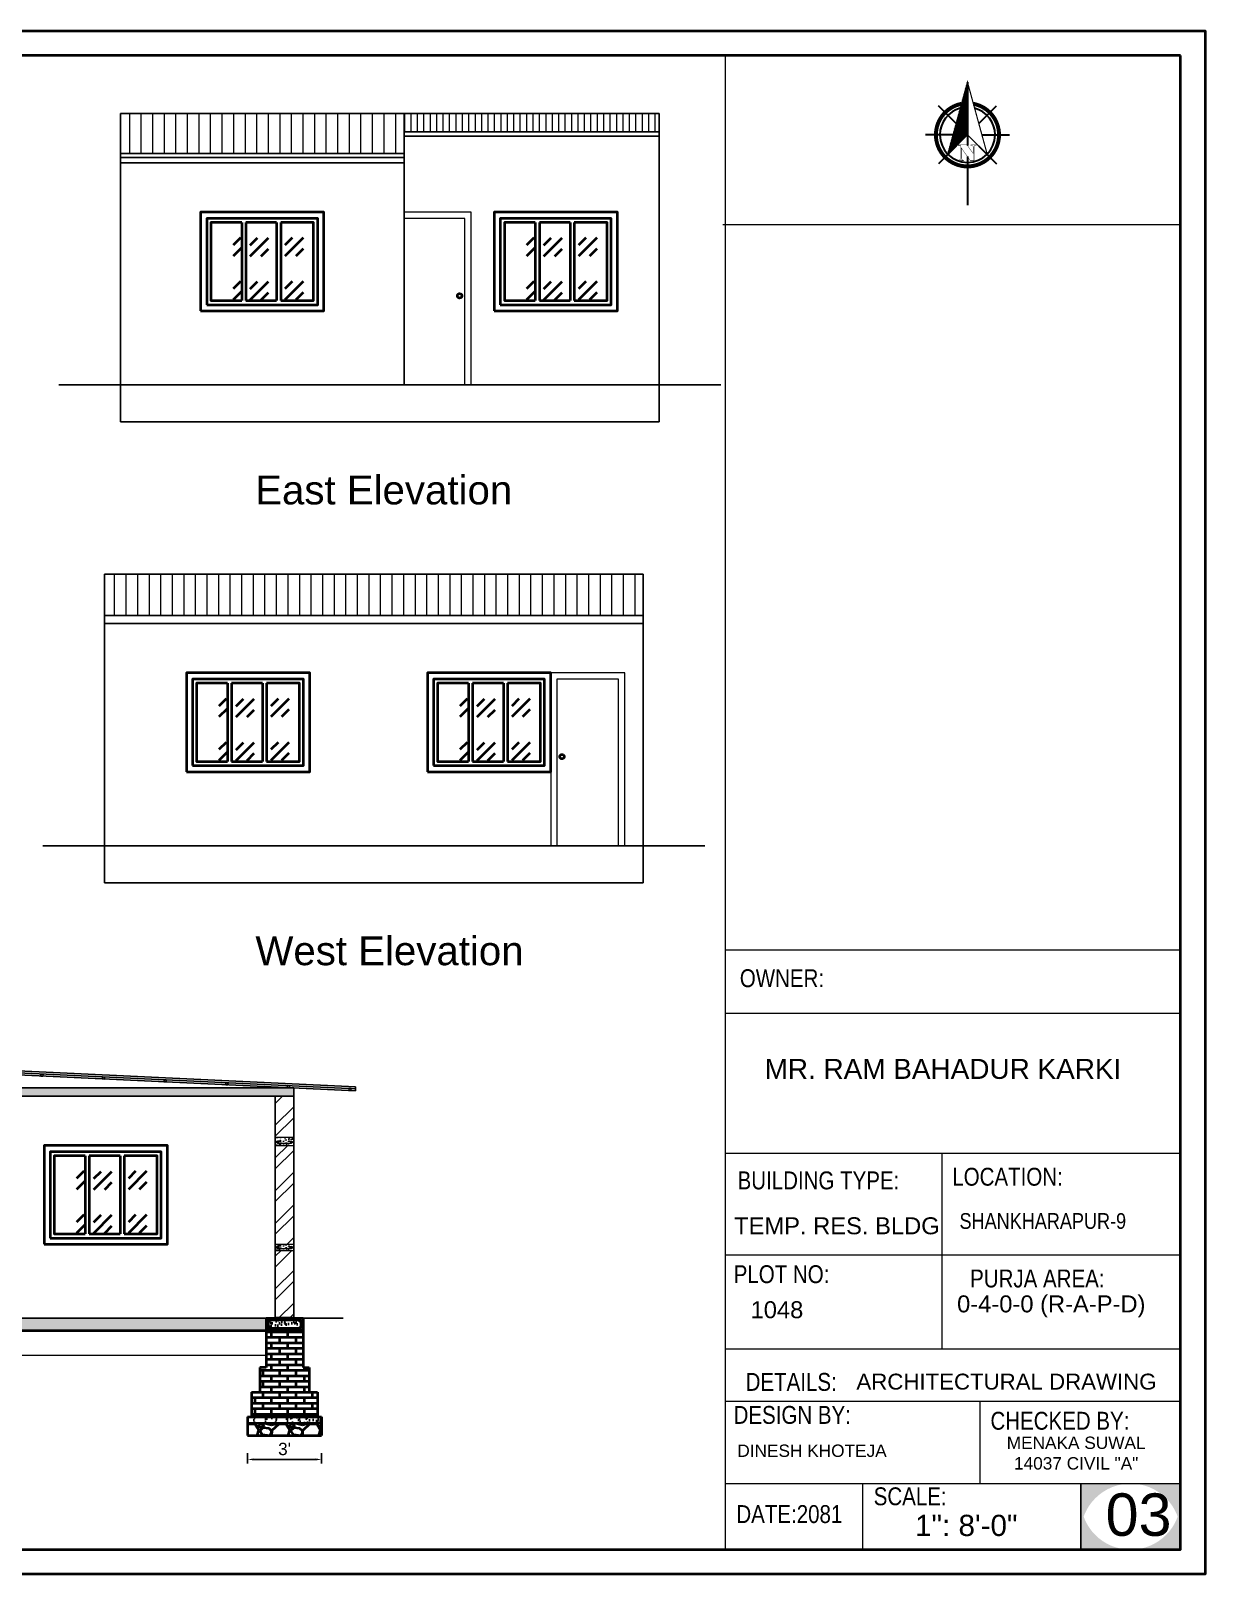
# Model space of a CAD drawing. Header units: inches. Extents: x 392906 to 410488, y -52747 to -40742.
# Drawn here: x 395423 to 395994, y -52747 to -51996 of the extents above; entities that cross this region are included whole.
import ezdxf

# ---------------------------------------------------------------- set-up
doc = ezdxf.new("R2010")
doc.units = ezdxf.units.IN
doc.header["$LTSCALE"] = 2
doc.header["$MEASUREMENT"] = 0
doc.header["$PDMODE"] = 34
doc.layers.get('0').update_dxf_attribs({"linetype": 'CONTINUOUS'})
doc.layers.get('DEFPOINTS').update_dxf_attribs({"color": 141, "linetype": 'CONTINUOUS'})
for name, color, linetype, lineweight in [('DIMENTION', 140, 'CONTINUOUS', 0), ('door', 20, 'CONTINUOUS', 35), ('Rebars', 1, 'CONTINUOUS', 13), ('Siteplan', 7, 'CONTINUOUS', 30), ('steps', 253, 'CONTINUOUS', 20), ('TEXT', 181, 'CONTINUOUS', 25), ('WALL - A', 1, 'CONTINUOUS', 40)]:
    doc.layers.add(name, color=color, linetype=linetype, lineweight=lineweight)
doc.layers.add('Normal Wall', color=7, linetype='CONTINUOUS', lineweight=35, true_color=0xffaf89)
doc.layers.add('Rear Wall', color=7, linetype='CONTINUOUS', lineweight=20, true_color=0xd4e480)
doc.styles.add('Lettring Text', font='arial.ttf')
doc.styles.get("Standard").update_dxf_attribs({"font": 'ARIALN.TTF'})
doc.styles.add('SwissBT', font='swiss.ttf', dxfattribs={"height": 12})
doc.dimstyles.new('Copy of Standard', dxfattribs={"dimtxt": 6, "dimasz": 2.875, "dimexe": 2, "dimexo": 4, "dimgap": 2, "dimtad": 1, "dimdec": 0, "dimrnd": 1, "dimzin": 0, "dimdsep": 46, "dimlunit": 4, "dimtxsty": 'Lettring Text', "dimcen": 0.1, "dimclrd": 7, "dimclre": 7, "dimclrt": 7, "dimazin": 0, "dimtfac": 0.645, "dimtdec": 0, "dimtmove": 1, "dimatfit": 0, "dimfxl": 3, "dimfxlon": 1, "dimtfillclr": 256, "dimtolj": 1, "dimtzin": 0, "dimlwd": -1, "dimlwe": -1, "dimarcsym": 2})
pattern_1 = [(45, (-8202.434, -2872.334), (-7.9549513, 7.9549513), []), (45, (-8197.13, -2872.334), (-7.9549513, 7.9549513), [])]
pattern_2 = [(50, (-8202.434, -2872.334), (5.73808146, -0.50201708), [0.6, -6.6]), (355, (-8202.434, -2872.334), (-1.11001067, 6.01753707), [0.48, -5.28]), (100.4514445, (-8201.9557, -2872.376), (4.628070774, 5.51551993), [0.50992154, -5.6091369]), (46.1842, (-8202.434, -2870.734), (8.53793065, -1.32415425), [0.9, -9.9]), (96.6356355, (-8201.722, -2870.844), (7.47729557, 7.7929488), [0.76488274, -8.41371008]), (351.184164, (-8202.434, -2870.734), (7.47729556, 7.7929488), [0.72, -7.92]), (21, (-8201.634, -2871.134), (4.775256417, -3.220951125), [0.6, -6.6]), (326, (-8201.634, -2871.134), (1.946522655, 5.80120036), [0.48, -5.28]), (71.4514447, (-8201.236, -2871.4025), (6.721779014, 2.58024922), [0.50992152, -5.6091369]), (37.5, (-8202.4338, -2872.334), (0.097278843, 2.663150831), [0, -5.216, 0, -5.36, 0, -5.3]), (7.5, (-8202.4338, -2872.334), (2.1045563, 3.155293695), [0, -3.056, 0, -5.096, 0, -2.02]), (327.5, (-8204.2178, -2872.334), (4.270579489, -0.180438974), [0, -2, 0, -6.24, 0, -8.28]), (317.5, (-8205.018, -2872.334), (4.665489355, 0.80083986), [0, -2.6, 0, -4.144, 0, -5.88])]
pattern_3 = [(228.0127875, (34500.8332, -21891.3475), (-120, -135), [2.01804, -199.7863207]), (184.96974073, (34499.4832, -21892.84754), (180, 15), [3.46302, -342.8388714]), (132.51044708, (34496.0332, -21893.1475), (150, -165), [2.44182, -241.74048894]), (267.273689, (34490.1832, -21896.89754), (15, 300), [3.15357, -312.2033706]), (292.83365418, (34490.0332, -21900.04754), (-75, 180), [3.092325, -306.1405969]), (357.273689, (34491.2332, -21902.89754), (-300, 15), [3.15357, -312.2033706]), (37.69424047, (34494.3832, -21903.04754), (-195, -150), [4.170435, -412.87272823]), (72.25532837, (34497.6832, -21900.49754), (105, 330), [3.93732, -389.79482245]), (121.42956562, (34498.8832, -21896.74754), (-120, 195), [3.16425, -313.26109665]), (175.2363583, (34497.2332, -21894.0475), (165, -15), [3.61248, -177.0114387]), (222.3974378, (34493.63323, -21893.74754), (-180, -165), [4.67172, -462.5006251]), (138.81407483, (34505.0332, -21897.0475), (-105, 90), [1.594515, -157.8576722]), (171.4692344, (34503.8332, -21895.99754), (195, -30), [3.033555, -300.32267124]), (225, (34500.833, -21895.548), (-2e-15, -15), [2.121315, -19.09188844]), (203.1985905, (34499.7832, -21893.7475), (75, 30), [1.14237, -113.0942266]), (291.8014095, (34498.7332, -21894.1975), (-15, 45), [1.615545, -79.1619271]), (30.9637565, (34499.3332, -21895.6975), (45, 30), [2.623935, -84.8403434]), (161.5650512, (34501.583, -21894.3475), (30, -15), [1.897365, -45.5367999]), (16.38954033, (34490.0332, -21894.1975), (150, 45), [2.658, -263.1426772]), (70.34617594, (34492.5832, -21893.4475), (-60, -165), [2.229915, -220.7611162]), (293.1985905, (34501.5832, -21891.3475), (-30, 75), [2.284725, -111.9518716]), (343.61045967, (34502.4832, -21893.4475), (-150, 45), [2.658, -263.1426772]), (339.4439548, (34490.0332, -21903.4975), (-75, 30), [2.5632, -125.5968562]), (294.77514057, (34492.4332, -21904.3975), (-75, 165), [2.14767, -212.61964595]), (66.8014095, (34501.7332, -21906.3475), (30, 75), [2.284725, -111.9518716]), (17.35402464, (34502.6332, -21904.2475), (-195, -60), [2.514465, -248.9313542]), (69.4439548, (34494.3832, -21906.3475), (-30, -75), [1.2816, -126.8784562]), (101.3099325, (34500.8332, -21906.3475), (-15, 60), [0.76485, -75.7204427]), (165.9637565, (34500.6832, -21905.5975), (45, -15), [3.092325, -58.7542594]), (186.00900596, (34497.6832, -21904.84754), (150, 15), [2.86575, -283.7088476]), (303.6900675, (34499.3332, -21897.0475), (-15, 30), [2.16333, -51.91993913]), (353.15722659, (34500.5332, -21898.84754), (255, -30), [3.77691, -373.91343936]), (60.9453959, (34504.2832, -21899.2975), (-60, -105), [1.54434, -152.8901121]), (90, (34505.033, -21897.948), (-15, 15), [0.9, -14.1]), (120.25643716, (34497.3832, -21904.3975), (60, -105), [2.08386, -206.30279984]), (48.0127875, (34496.3332, -21902.5975), (120, 135), [4.03608, -197.7682807]), (0, (34499.033, -21899.598), (15, 15), [3.9, -11.1]), (325.30484647, (34502.9332, -21899.5975), (150, -105), [2.37171, -234.7991145]), (254.0546041, (34504.8832, -21900.9475), (-15, -60), [2.18403, -107.01761834]), (207.64597536, (34504.2832, -21903.04754), (-285, -150), [3.555975, -352.04211273]), (175.42607874, (34501.1332, -21904.69754), (-195, 15), [3.761985, -372.4361011])]
pattern_4 = [(50, (331218.2004, 63890.007), (5.73808146, -0.50201708), [0.6, -6.6]), (355, (331218.2004, 63890.007), (-1.11001067, 6.01753707), [0.48, -5.28]), (100.4514, (331218.6785, 63889.9654), (4.62807505, 5.51551634), [0.50992152, -5.6091369]), (46.1842, (331218.2004, 63891.607), (8.5379284, -1.3241521), [0.9, -9.9]), (96.6356, (331218.912, 63891.497), (7.47730164, 7.79294297), [0.7648823, -8.413704]), (351.1842, (331218.2, 63891.607), (7.47729556, 7.7929488), [0.72, -7.92]), (21, (331219.0004, 63891.207), (4.77525642, -3.22095113), [0.6, -6.6]), (326, (331219.0004, 63891.207), (1.94652266, 5.80120036), [0.48, -5.28]), (71.4514, (331219.3983, 63890.939), (6.72178103, 2.58024397), [0.50992152, -5.6091369]), (37.5, (331218.2004, 63890.0072), (0.097278843, 2.66315083), [0, -5.216, 0, -5.36, 0, -5.3]), (7.5, (331218.2004, 63890.0072), (2.1045563, 3.155293695), [0, -3.056, 0, -5.096, 0, -2.02]), (327.5, (331216.4164, 63890.0072), (4.27057949, -0.180438974), [0, -2, 0, -6.24, 0, -8.28]), (317.5, (331215.6164, 63890.0072), (4.66548935, 0.80083986), [0, -2.6, 0, -4.144, 0, -5.88])]

# ---------------------------------------------------------------- blocks, each defined once
blk = doc.blocks.new('*X29')
at = {"color": 0}
for p, q in [((146.95, -410.95), (147.62, -410.29)), ((147.15, -410.22), (147.62, -409.76)), ((147.35, -409.49), (147.62, -409.23)), ((147.55, -408.76), (147.62, -408.7)), ((145.56, -416.06), (147.62, -414)), ((145.76, -415.33), (147.62, -413.47)), ((145.96, -414.6), (147.62, -412.94)), ((146.16, -413.87), (147.62, -412.41)), ((146.36, -413.14), (147.62, -411.88)), ((146.55, -412.41), (147.62, -411.35)), ((146.75, -411.68), (147.62, -410.82)), ((143.96, -421.9), (147.62, -418.24)), ((144.16, -421.17), (147.62, -417.71)), ((144.36, -420.44), (147.62, -417.18)), ((144.56, -419.71), (147.62, -416.65)), ((144.76, -418.98), (147.62, -416.12)), ((144.96, -418.25), (147.62, -415.59)), ((145.16, -417.52), (147.62, -415.06)), ((145.36, -416.79), (147.62, -414.53)), ((142.76, -426.28), (147.62, -421.42)), ((142.96, -425.55), (147.62, -420.89)), ((143.16, -424.82), (147.62, -420.36)), ((143.36, -424.09), (147.62, -419.83)), ((143.56, -423.36), (147.62, -419.3)), ((143.76, -422.63), (147.62, -418.77))]:
    blk.add_line(p, q, dxfattribs=at)
blk = doc.blocks.new('NORTH_15')
for p, q in [((0, 3.66), (0, 10.62)), ((-2.87, 2.87), (-7.37, 7.37)), ((2.87, 2.87), (7.37, 7.37)), ((-13.37, 0), (2.72, 0)), ((5.49, 0), (17.83, 0)), ((-2.87, -2.87), (-7.37, -7.37)), ((0, -3.66), (0, -10.62)), ((2.87, -2.87), (7.37, -7.37))]:
    blk.add_line(p, q)
at = {"const_width": 1}
for points in [[(0, -8, 1), (0, 8, 0.359415), (-7.86, 1.52, 1)], [(-7.86, -1.52, 0.359415), (0, -8, 1)]]:
    blk.add_lwpolyline(points, format="xyb", dxfattribs=at)
for points, const_width in [([(4.96, -5.01), (-13.37, 0), (4.9, 5), (0, 0), (4.96, -5.01)], 0.3), ([(5.93, -1.55), (6, -1.55), (6.07, -1.54), (6.13, -1.53), (6.17, -1.52), (6.22, -1.51), (6.26, -1.49), (6.28, -1.47), (6.3, -1.45), (6.32, -1.42), (6.33, -1.39), (6.35, -1.34), (6.36, -1.29), (6.37, -1.23), (6.38, -1.16), (6.38, -1.08), (6.38, -1), (6.54, -1), (6.54, -2.34), (6.38, -2.34), (6.38, -2.3), (6.38, -2.23), (6.38, -2.16), (6.37, -2.09), (6.36, -2.04), (6.35, -1.99), (6.33, -1.95), (6.32, -1.91), (6.3, -1.88), (6.28, -1.86), (6.26, -1.83), (6.22, -1.81), (6.18, -1.8), (6.13, -1.78), (6.07, -1.77), (6.01, -1.76), (5.95, -1.76), (2.66, -1.76), (2.66, -2.34), (2.5, -2.34), (2.5, -0.16), (4.71, 1.44), (3.14, 1.44), (3.07, 1.44), (3, 1.43), (2.94, 1.42), (2.89, 1.41), (2.85, 1.4), (2.81, 1.38), (2.78, 1.36), (2.76, 1.34), (2.74, 1.31), (2.72, 1.27), (2.7, 1.22), (2.69, 1.17), (2.68, 1.11), (2.67, 1.04), (2.66, 0.97), (2.66, 0.89), (2.66, 0.87), (2.5, 0.87), (2.5, 2.21), (2.66, 2.21), (2.66, 2.17), (2.66, 2.09), (2.67, 2.03), (2.68, 1.97), (2.69, 1.91), (2.7, 1.86), (2.71, 1.82), (2.73, 1.78), (2.75, 1.76), (2.77, 1.74), (2.8, 1.72), (2.85, 1.7), (2.89, 1.68), (2.94, 1.67), (3, 1.66), (3.07, 1.66), (3.14, 1.66), (6.54, 1.66), (6.54, 0.75), (3.33, -1.55), (5.93, -1.55), (5.93, -1.55)], 0.1)]:
    blk.add_lwpolyline(points, dxfattribs=dict(const_width=const_width))
for start, end in [(90, 164.973), (270, 90), (195.027, 270)]:
    blk.add_arc((0, 0), 7, start, end)
at = {"rotation": 90}
blk.add_blockref('*X29', (-421.89, -147.62), dxfattribs=at)
blk = doc.blocks.new('A$C0BDB7EE9')
at = {"layer": 'Siteplan', "xscale": 2.999999999999779, "yscale": 2.999999999999779, "zscale": 2.999999999999779, "rotation": 247.8612575918487}
blk.add_blockref('NORTH_15', (20.2, 49.5), dxfattribs=at)
blk = doc.blocks.new('A$C327B4BBD')
at = {"layer": 'DIMENTION', "ltscale": 0.3, "xscale": 1.171875000000082, "yscale": 1.171875000000082, "zscale": 1.171875000000082, "rotation": 112.1387424081494}
blk.add_blockref('A$C0BDB7EE9', (16.1, 0), dxfattribs=at)
blk = doc.blocks.new('*D1351')
at = {"color": 7, "transparency": 16777216}
for p, q in [((395528.45, -52687.87), (395528.45, -52692.87)), ((395531.32, -52690.87), (395561.57, -52690.87)), ((395564.45, -52687.87), (395564.45, -52692.87))]:
    blk.add_line(p, q, dxfattribs=at)
at = {"color": 7, "linetype": 'ByBlock', "transparency": 16777216}
for points in [[(395531.32, -52690.39), (395531.32, -52691.35), (395528.45, -52690.87)], [(395561.57, -52690.39), (395561.57, -52691.35), (395564.45, -52690.87)]]:
    blk.add_solid(points, dxfattribs=at)
at = {"layer": 'DEFPOINTS', "color": 0, "linetype": 'ByBlock', "transparency": 16777216}
for p in [(395528.45, -52679.21), (395564.45, -52679.21), (395564.45, -52690.87)]:
    blk.add_point(p, dxfattribs=at)
at = {"color": 7, "linetype": 'ByBlock', "lineweight": 5, "transparency": 16777216, "insert": (395546.45, -52685.8), "char_height": 6, "attachment_point": 5, "style": 'Lettring Text'}
blk.add_mtext("\\A1;3'", dxfattribs=at)

msp = doc.modelspace()

# ---------------------------------------------------------------- hatches: boundary and pattern name
at = {"linetype": 'ByBlock', "lineweight": 5}
h = msp.add_hatch(dxfattribs=at)
h.set_pattern_fill('AR-CONC', scale=0.5, style=0)
h.set_pattern_definition([(50, (349303.022, 16269.5362), (3.58630091, -0.31376067), [0.375, -4.125]), (355, (349303.022, 16269.5362), (-0.69375667, 3.76096067), [0.3, -3.3]), (100.4514, (349303.321, 16269.51), (2.89254691, 3.44719771), [0.31870095, -3.50571056]), (46.1842, (349303.022, 16270.536), (5.33620524, -0.82759507), [0.5625, -6.1875]), (96.6356, (349303.4667, 16270.467), (4.67331353, 4.87058935), [0.47805144, -5.258565]), (351.1842, (349303.022, 16270.536), (4.67330973, 4.870593), [0.45, -4.95]), (21, (349303.522, 16270.2862), (2.98453526, -2.01309445), [0.375, -4.125]), (326, (349303.522, 16270.2862), (1.21657666, 3.62575023), [0.3, -3.3]), (71.4514, (349303.7708, 16270.1184), (4.20111314, 1.61265248), [0.31870095, -3.50571056]), (37.5, (349303.022, 16269.5362), (0.060799277, 1.66446927), [0, -3.26, 0, -3.35, 0, -3.3125]), (7.5, (349303.022, 16269.5362), (1.315347687, 1.97205856), [0, -1.91, 0, -3.185, 0, -1.2625]), (327.5, (349301.907, 16269.5362), (2.66911218, -0.112774359), [0, -1.25, 0, -3.9, 0, -5.175]), (317.5, (349301.407, 16269.5362), (2.91593085, 0.50052491), [0, -1.625, 0, -2.59, 0, -3.675])])
h.paths.add_polyline_path([(395550.95, -52534.21), (395541.95, -52534.21), (395541.95, -52538.21), (395550.95, -52538.21)])
edge = h.paths.add_edge_path(flags=16)
edge.add_arc((395549.86, -52536.86), 0.496, 180, 268.05799, ccw=False)
edge.add_arc((395549.86, -52536.86), 0.496, 0, 180, ccw=False)
edge.add_arc((395549.86, -52536.86), 0.496, -91.94201, 0, ccw=False)
edge.add_line((395549.85, -52537.35), (395543.05, -52537.35))
edge.add_arc((395543.03, -52536.86), 0.496, 180, 271.94201, ccw=False)
edge.add_arc((395543.03, -52536.86), 0.496, 0, 180, ccw=False)
edge.add_arc((395543.03, -52536.86), 0.496, -88.05799, 0, ccw=False)
edge.add_line((395543.05, -52537.35), (395549.85, -52537.35))
h = msp.add_hatch(color=7, dxfattribs=at)
h.paths.add_polyline_path([(395550.36, -52536.58, 0.414214), (395549.86, -52536.09), (395549.7, -52536.12, 0.315664), (395549.37, -52536.58, 1)])
h.paths.add_polyline_path([(395543.2, -52536.12), (395543.03, -52536.09, 0.414214), (395542.53, -52536.58, 0.404321), (395543.01, -52537.08), (395543.05, -52537.08, 0.404321), (395543.53, -52536.58, 0.315664)])
h = msp.add_hatch(dxfattribs=at)
h.set_pattern_fill('AR-CONC', scale=0.5, style=0)
h.set_pattern_definition([(50, (349303.022, 16218.5362), (3.58630091, -0.31376067), [0.375, -4.125]), (355, (349303.022, 16218.5362), (-0.69375667, 3.76096067), [0.3, -3.3]), (100.4514, (349303.321, 16218.51), (2.89254691, 3.44719771), [0.31870095, -3.50571056]), (46.1842, (349303.022, 16219.536), (5.33620524, -0.82759507), [0.5625, -6.1875]), (96.6356, (349303.4667, 16219.467), (4.67331353, 4.87058935), [0.47805144, -5.258565]), (351.1842, (349303.022, 16219.536), (4.67330973, 4.870593), [0.45, -4.95]), (21, (349303.522, 16219.2862), (2.98453526, -2.01309445), [0.375, -4.125]), (326, (349303.522, 16219.2862), (1.21657666, 3.62575023), [0.3, -3.3]), (71.4514, (349303.7708, 16219.1184), (4.20111314, 1.61265248), [0.31870095, -3.50571056]), (37.5, (349303.022, 16218.5362), (0.060799277, 1.66446927), [0, -3.26, 0, -3.35, 0, -3.3125]), (7.5, (349303.022, 16218.5362), (1.315347687, 1.97205856), [0, -1.91, 0, -3.185, 0, -1.2625]), (327.5, (349301.907, 16218.5362), (2.66911218, -0.112774359), [0, -1.25, 0, -3.9, 0, -5.175]), (317.5, (349301.407, 16218.5362), (2.91593085, 0.50052491), [0, -1.625, 0, -2.59, 0, -3.675])])
h.paths.add_polyline_path([(395550.95, -52586.21), (395541.95, -52586.21), (395541.95, -52589.21), (395550.95, -52589.21)])
h.paths.add_polyline_path([(395549.85, -52588.35, -0.404321), (395549.37, -52587.86, -1), (395550.36, -52587.86, -0.424176), (395549.85, -52588.35), (395543.05, -52588.35, -0.424176), (395542.53, -52587.86, -1), (395543.53, -52587.86, -0.404321), (395543.05, -52588.35)], flags=16)
h = msp.add_hatch(color=7, dxfattribs=at)
h.paths.add_polyline_path([(395550.36, -52587.86, 0.414214), (395549.86, -52587.36), (395549.7, -52587.39, 0.315664), (395549.37, -52587.86, 1)])
h.paths.add_polyline_path([(395543.2, -52587.39), (395543.03, -52587.36, 0.414214), (395542.53, -52587.86, 0.404321), (395543.01, -52588.35), (395543.05, -52588.35, 0.404321), (395543.53, -52587.86, 0.315664)])
msp.add_hatch(color=0).paths.add_polyline_path([(395982.31, -52702.61), (395958, -52702.61, -0.414214), (395982.31, -52726.92)])
at = {"layer": 'door', "ltscale": 0.5}
h = msp.add_hatch(dxfattribs=at)
h.set_pattern_fill('GOST_GLASS', color=256, scale=2.5)
h.set_pattern_definition([(45, (33009.154, -21452.438), (21.21320344, 0), [12.5, -17.5]), (45, (33014.457, -21452.438), (21.21320344, 0), [5, -25]), (45, (33009.154, -21447.135), (21.21320344, 0), [5, -25])])
h.paths.add_polyline_path([(395525.61, -52089.31), (395510.61, -52089.31), (395510.61, -52127.31), (395525.61, -52127.31)])
h = msp.add_hatch(dxfattribs=at)
h.set_pattern_fill('GOST_GLASS', color=256, scale=2.5)
h.set_pattern_definition([(45, (32996.154, -21452.623), (21.21320344, 0), [12.5, -17.5]), (45, (33001.457, -21452.623), (21.21320344, 0), [5, -25]), (45, (32996.154, -21447.32), (21.21320344, 0), [5, -25])])
h.paths.add_polyline_path([(395542.61, -52089.49), (395527.61, -52089.31), (395527.61, -52127.31), (395542.61, -52127.49)])
h = msp.add_hatch(dxfattribs=at)
h.set_pattern_fill('GOST_GLASS', color=256, scale=2.5)
h.set_pattern_definition([(45, (33013.154, -21452.438), (21.21320344, 0), [12.5, -17.5]), (45, (33018.457, -21452.438), (21.21320344, 0), [5, -25]), (45, (33013.154, -21447.135), (21.21320344, 0), [5, -25])])
h.paths.add_polyline_path([(395560.61, -52089.31), (395544.61, -52089.31), (395544.61, -52127.31), (395560.61, -52127.31)])
h = msp.add_hatch(dxfattribs=at)
h.set_pattern_fill('GOST_GLASS', color=256, scale=2.5)
h.set_pattern_definition([(45, (33151.931, -21452.438), (21.21320344, 0), [12.5, -17.5]), (45, (33157.234, -21452.438), (21.21320344, 0), [5, -25]), (45, (33151.931, -21447.135), (21.21320344, 0), [5, -25])])
h.paths.add_polyline_path([(395668.39, -52089.31), (395653.39, -52089.31), (395653.39, -52127.31), (395668.39, -52127.31)])
h = msp.add_hatch(dxfattribs=at)
h.set_pattern_fill('GOST_GLASS', color=256, scale=2.5)
h.set_pattern_definition([(45, (33138.931, -21452.623), (21.21320344, 0), [12.5, -17.5]), (45, (33144.234, -21452.623), (21.21320344, 0), [5, -25]), (45, (33138.931, -21447.32), (21.21320344, 0), [5, -25])])
h.paths.add_polyline_path([(395685.39, -52089.49), (395670.39, -52089.31), (395670.39, -52127.31), (395685.39, -52127.49)])
h = msp.add_hatch(dxfattribs=at)
h.set_pattern_fill('GOST_GLASS', color=256, scale=2.5)
h.set_pattern_definition([(45, (33155.931, -21452.438), (21.21320344, 0), [12.5, -17.5]), (45, (33161.234, -21452.438), (21.21320344, 0), [5, -25]), (45, (33155.931, -21447.135), (21.21320344, 0), [5, -25])])
h.paths.add_polyline_path([(395703.39, -52089.31), (395687.39, -52089.31), (395687.39, -52127.31), (395703.39, -52127.31)])
h = msp.add_hatch(dxfattribs=at)
h.set_pattern_fill('GOST_GLASS', color=256, scale=2.5)
h.set_pattern_definition([(45, (33002.24, -21676.537), (21.21320344, 0), [12.5, -17.5]), (45, (33007.544, -21676.537), (21.21320344, 0), [5, -25]), (45, (33002.24, -21671.233), (21.21320344, 0), [5, -25])])
h.paths.add_polyline_path([(395518.7, -52313.4), (395503.7, -52313.4), (395503.7, -52351.4), (395518.7, -52351.4)])
h = msp.add_hatch(dxfattribs=at)
h.set_pattern_fill('GOST_GLASS', color=256, scale=2.5)
h.set_pattern_definition([(45, (32989.24, -21676.722), (21.21320344, 0), [12.5, -17.5]), (45, (32994.544, -21676.722), (21.21320344, 0), [5, -25]), (45, (32989.24, -21671.418), (21.21320344, 0), [5, -25])])
h.paths.add_polyline_path([(395535.7, -52313.59), (395520.7, -52313.4), (395520.7, -52351.4), (395535.7, -52351.59)])
h = msp.add_hatch(dxfattribs=at)
h.set_pattern_fill('GOST_GLASS', color=256, scale=2.5)
h.set_pattern_definition([(45, (33006.24, -21676.537), (21.21320344, 0), [12.5, -17.5]), (45, (33011.544, -21676.537), (21.21320344, 0), [5, -25]), (45, (33006.24, -21671.233), (21.21320344, 0), [5, -25])])
h.paths.add_polyline_path([(395553.7, -52313.4), (395537.7, -52313.4), (395537.7, -52351.4), (395553.7, -52351.4)])
h = msp.add_hatch(dxfattribs=at)
h.set_pattern_fill('GOST_GLASS', color=256, scale=2.5)
h.set_pattern_definition([(45, (33119.446, -21676.537), (21.21320344, 0), [12.5, -17.5]), (45, (33124.75, -21676.537), (21.21320344, 0), [5, -25]), (45, (33119.446, -21671.233), (21.21320344, 0), [5, -25])])
h.paths.add_polyline_path([(395635.91, -52313.4), (395620.91, -52313.4), (395620.91, -52351.4), (395635.91, -52351.4)])
h = msp.add_hatch(dxfattribs=at)
h.set_pattern_fill('GOST_GLASS', color=256, scale=2.5)
h.set_pattern_definition([(45, (33106.446, -21676.722), (21.21320344, 0), [12.5, -17.5]), (45, (33111.75, -21676.722), (21.21320344, 0), [5, -25]), (45, (33106.446, -21671.418), (21.21320344, 0), [5, -25])])
h.paths.add_polyline_path([(395652.91, -52313.59), (395637.91, -52313.4), (395637.91, -52351.4), (395652.91, -52351.59)])
h = msp.add_hatch(dxfattribs=at)
h.set_pattern_fill('GOST_GLASS', color=256, scale=2.5)
h.set_pattern_definition([(45, (33123.446, -21676.537), (21.21320344, 0), [12.5, -17.5]), (45, (33128.75, -21676.537), (21.21320344, 0), [5, -25]), (45, (33123.446, -21671.233), (21.21320344, 0), [5, -25])])
h.paths.add_polyline_path([(395670.91, -52313.4), (395654.91, -52313.4), (395654.91, -52351.4), (395670.91, -52351.4)])
h = msp.add_hatch(dxfattribs=at)
h.set_pattern_fill('AR-CONC', color=256, scale=0.8, style=0)
h.set_pattern_definition(pattern_2)
h.paths.add_polyline_path([(395550.95, -52510.21), (395188.19, -52510.21), (395188.19, -52514.21), (395550.95, -52514.21)])
h = msp.add_hatch(dxfattribs=at)
h.set_pattern_fill('GOST_GLASS', color=256, scale=2.5)
h.set_pattern_definition([(45, (32933.002, -21906.348), (21.21320344, 0), [12.5, -17.5]), (45, (32938.306, -21906.348), (21.21320344, 0), [5, -25]), (45, (32933.002, -21901.044), (21.21320344, 0), [5, -25])])
h.paths.add_polyline_path([(395449.46, -52543.21), (395434.46, -52543.21), (395434.46, -52581.21), (395449.46, -52581.21)])
h = msp.add_hatch(dxfattribs=at)
h.set_pattern_fill('GOST_GLASS', color=256, scale=2.5)
h.set_pattern_definition([(45, (32920.002, -21906.532), (21.21320344, 0), [12.5, -17.5]), (45, (32925.306, -21906.532), (21.21320344, 0), [5, -25]), (45, (32920.002, -21901.229), (21.21320344, 0), [5, -25])])
h.paths.add_polyline_path([(395466.46, -52543.4), (395451.46, -52543.21), (395451.46, -52581.21), (395466.46, -52581.4)])
h = msp.add_hatch(dxfattribs=at)
h.set_pattern_fill('GOST_GLASS', color=256, scale=2.5)
h.set_pattern_definition([(45, (32937.002, -21906.348), (21.21320344, 0), [12.5, -17.5]), (45, (32942.306, -21906.348), (21.21320344, 0), [5, -25]), (45, (32937.002, -21901.044), (21.21320344, 0), [5, -25])])
h.paths.add_polyline_path([(395484.46, -52543.21), (395468.46, -52543.21), (395468.46, -52581.21), (395484.46, -52581.21)])
h = msp.add_hatch(dxfattribs=at)
h.set_pattern_fill('AR-CONC', color=256, scale=0.8, style=0)
h.set_pattern_definition(pattern_4)
h.paths.add_polyline_path([(395555.45, -52622.21), (395537.45, -52622.21), (395537.45, -52628.21), (395555.45, -52628.21), (395555.45, -52623.16)])
h.paths.add_polyline_path([(395554.45, -52623.16), (395554.45, -52627.21), (395538.45, -52627.21), (395538.45, -52623.16), (395538.75, -52623.16, -0.049683), (395538.82, -52623.16)], flags=16)
h.paths.add_polyline_path([(395554.44, -52623.5, -1), (395553.77, -52623.5, -1)], flags=0)
h.paths.add_polyline_path([(395554.45, -52626.88, -1), (395553.78, -52626.88, -1)], flags=16)
h.paths.add_polyline_path([(395539.12, -52626.88, -1), (395538.45, -52626.88, -1)], flags=16)
h = msp.add_hatch(dxfattribs=at)
h.set_pattern_fill('AR-CONC', color=256, scale=0.8, style=0)
h.set_pattern_definition(pattern_4)
h.paths.add_polyline_path([(395554.45, -52623.16), (395538.45, -52623.16), (395538.45, -52627.21), (395554.45, -52627.21)])
h = msp.add_hatch(color=256, dxfattribs=at)
h.paths.add_polyline_path([(395539.12, -52623.5, 0.385424), (395538.82, -52623.16), (395538.75, -52623.16, 0.385424), (395538.45, -52623.5, 1)])
h.paths.add_polyline_path([(395538.45, -52626.88, 1), (395539.12, -52626.88, 1)])
h.paths.add_polyline_path([(395553.77, -52623.5, 1), (395554.44, -52623.5, 1)])
h.paths.add_polyline_path([(395553.78, -52626.88, 1), (395554.45, -52626.88, 1)])
at = {"layer": 'door', "ltscale": 0.5, "transparency": 33554648}
h = msp.add_hatch(dxfattribs=at)
h.set_pattern_fill('AR-BRSTD', color=256)
h.set_pattern_definition([(0, (240144.1264, -25734.7872), (0, 2.667), []), (90, (240144.1264, -25734.787), (-4, 2.667), [2.667, -2.667])])
h.paths.add_polyline_path([(395555.45, -52628.21), (395537.45, -52628.21), (395537.45, -52646.21), (395555.45, -52646.21)])
h.paths.add_polyline_path([(395558.45, -52646.21), (395534.45, -52646.21), (395534.45, -52658.21), (395555.45, -52658.21), (395558.45, -52658.21)])
h.paths.add_polyline_path([(395562.45, -52658.21), (395555.45, -52658.21), (395534.45, -52658.21), (395530.45, -52658.21), (395530.45, -52670.21), (395562.45, -52670.21)])
at = {"layer": 'door', "ltscale": 0.5}
h = msp.add_hatch(dxfattribs=at)
h.set_pattern_fill('AR-CONC', color=256, style=0)
h.set_pattern_definition([(50, (390778.708, 15772.666), (7.17260183, -0.62752135), [0.75, -8.25]), (355, (390778.708, 15772.666), (-1.3875133, 7.5219213), [0.6, -6.6]), (100.4514, (390779.3055, 15772.6136), (5.7850938, 6.8943954), [0.6374019, -7.0114211]), (46.1842, (390778.708, 15774.666), (10.6724105, -1.6551901), [1.125, -12.375]), (96.6356, (390779.597, 15774.528), (9.346627, 9.7411787), [0.9561029, -10.51713]), (351.1842, (390778.708, 15774.666), (9.3466195, 9.741186), [0.9, -9.9]), (21, (390779.708, 15774.166), (5.9690705, -4.0261889), [0.75, -8.25]), (326, (390779.708, 15774.166), (2.4331533, 7.25150045), [0.6, -6.6]), (71.4514, (390780.205, 15773.8304), (8.4022263, 3.225305), [0.6374019, -7.0114211]), (37.5, (390778.7078, 15772.6659), (0.12159855, 3.32893854), [0, -6.52, 0, -6.7, 0, -6.625]), (7.5, (390778.7078, 15772.666), (2.63069537, 3.94411712), [0, -3.82, 0, -6.37, 0, -2.525]), (327.5, (390776.4778, 15772.666), (5.33822436, -0.22554872), [0, -2.5, 0, -7.8, 0, -10.35]), (317.5, (390775.478, 15772.666), (5.8318617, 1.00104982), [0, -3.25, 0, -5.18, 0, -7.35])])
h.paths.add_polyline_path([(395564.45, -52670.21), (395528.45, -52670.21), (395528.45, -52673.21), (395564.45, -52673.21)])
at = {"layer": 'door', "ltscale": 0.5, "transparency": 33554648}
h = msp.add_hatch(dxfattribs=at)
h.set_pattern_fill('GRAVEL', color=256, scale=15)
h.set_pattern_definition(pattern_3)
h.paths.add_polyline_path([(395544.6, -52673.21), (395528.45, -52673.21), (395528.45, -52679.21), (395544.6, -52679.21)])
h = msp.add_hatch(dxfattribs=at)
h.set_pattern_fill('GRAVEL', color=256, scale=15)
h.set_pattern_definition(pattern_3)
h.paths.add_polyline_path([(395564.45, -52679.21), (395564.45, -52673.21), (395544.6, -52673.21), (395544.6, -52679.21)])
at = {"layer": 'steps', "ltscale": 0.3}
h = msp.add_hatch(dxfattribs=at)
h.set_pattern_fill('ANSI31', scale=45, angle=45)
h.set_pattern_definition([(90, (-5951.37, -2418.4243), (-5.625, 0), [])])
h.paths.add_polyline_path([(395604.62, -52055.71), (395604.62, -52036.3), (395466.61, -52036.3), (395466.61, -52055.71)])
h = msp.add_hatch(dxfattribs=at)
h.set_pattern_fill('ANSI31', scale=25, angle=45)
h.set_pattern_definition([(90, (-5951.37, -2418.4243), (-3.125, 0), [])])
h.paths.add_polyline_path([(395728.63, -52045.29), (395728.63, -52036.3), (395604.62, -52036.3), (395604.62, -52045.29)])
h = msp.add_hatch(dxfattribs=at)
h.set_pattern_fill('ANSI31', scale=45, angle=45)
h.set_pattern_definition([(90, (-6909.306, -2642.523), (-5.625, 0), [])])
h.paths.add_polyline_path([(395720.85, -52280.4), (395720.85, -52260.4), (395458.83, -52260.4), (395458.83, -52280.4)])
h = msp.add_hatch(dxfattribs=at)
h.set_pattern_fill('AR-CONC', scale=0.8, style=0)
h.set_pattern_definition(pattern_2)
h.paths.add_polyline_path([(395537.45, -52622.21), (395390.46, -52622.21), (395390.46, -52628.21), (395537.45, -52628.21)])
at = {"layer": 'TEXT'}
for points in [[(395958, -52702.61), (395933.69, -52702.61), (395933.69, -52726.92, -0.414214)], [(395958, -52702.61), (395933.69, -52702.61), (395933.69, -52726.92, -0.414214)], [(395982.31, -52702.61), (395958, -52702.61, -0.414214), (395982.31, -52726.92)], [(395933.69, -52710.43), (395933.69, -52734.74), (395958, -52734.74, -0.414214)], [(395933.69, -52710.43), (395933.69, -52734.74), (395958, -52734.74, -0.414214)], [(395982.31, -52710.43, -0.414214), (395958, -52734.74), (395982.31, -52734.74)], [(395982.31, -52710.43, -0.414214), (395958, -52734.74), (395982.31, -52734.74)]]:
    msp.add_hatch(color=0, dxfattribs=at).paths.add_polyline_path(points)
at = {"layer": 'WALL - A', "lineweight": 25}
h = msp.add_hatch(dxfattribs=at)
h.set_pattern_fill('ANSI32', color=256, scale=30, style=0)
h.set_pattern_definition(pattern_1)
h.paths.add_polyline_path([(395547.8, -52510.07), (395541.95, -52509.79), (395541.95, -52510.21), (395550.95, -52510.21), (395548.8, -52510.11), (395548.8, -52510.11)])
h = msp.add_hatch(dxfattribs=at)
h.set_pattern_fill('ANSI32', color=256, scale=30, style=0)
h.set_pattern_definition(pattern_1)
h.paths.add_polyline_path([(395550.95, -52514.21), (395541.95, -52514.21), (395541.95, -52534.21), (395550.95, -52534.21)])
h = msp.add_hatch(dxfattribs=at)
h.set_pattern_fill('ANSI32', color=256, scale=30, style=0)
h.set_pattern_definition(pattern_1)
h.paths.add_polyline_path([(395550.95, -52538.21), (395541.95, -52538.21), (395541.95, -52586.21), (395550.95, -52586.21)])
h = msp.add_hatch(dxfattribs=at)
h.set_pattern_fill('ANSI32', color=256, scale=30, style=0)
h.set_pattern_definition(pattern_1)
h.paths.add_polyline_path([(395550.95, -52589.21), (395541.95, -52589.21), (395541.95, -52622.21), (395550.95, -52622.21)])

# ---------------------------------------------------------------- linework, layer by layer
at = {"ltscale": 0.5}
for p, q in [((395466.61, -52057.72), (395466.61, -52036.3)), ((395466.61, -52036.3), (395728.63, -52036.3)), ((395604.62, -52168.31), (395604.62, -52036.3)), ((395728.63, -52036.3), (395728.63, -52057.72)), ((395604.62, -52045.29), (395728.63, -52045.29)), ((395728.63, -52047.29), (395604.62, -52047.29)), ((395466.61, -52055.71), (395604.62, -52055.71)), ((395466.61, -52168.31), (395466.61, -52057.72)), ((395466.61, -52057.72), (395604.62, -52057.72)), ((395466.61, -52060.31), (395604.62, -52060.31)), ((395728.63, -52057.72), (395728.63, -52168.31)), ((395466.61, -52168.31), (395436.61, -52168.31)), ((395466.61, -52168.31), (395728.63, -52168.31)), ((395466.61, -52186.31), (395466.61, -52168.31)), ((395728.63, -52168.31), (395758.63, -52168.31)), ((395728.63, -52186.31), (395728.63, -52168.31)), ((395466.61, -52186.31), (395728.63, -52186.31)), ((395458.83, -52281.82), (395458.83, -52260.4)), ((395458.83, -52260.4), (395720.85, -52260.4)), ((395720.85, -52260.4), (395720.85, -52281.82)), ((395458.83, -52280.4), (395720.85, -52280.4)), ((395458.83, -52392.4), (395458.83, -52281.82)), ((395458.83, -52284.4), (395720.85, -52284.4)), ((395720.85, -52281.82), (395720.85, -52392.4)), ((395458.83, -52392.4), (395428.83, -52392.4)), ((395458.83, -52392.4), (395720.85, -52392.4)), ((395458.83, -52410.4), (395458.83, -52392.4)), ((395720.85, -52392.4), (395750.85, -52392.4)), ((395720.85, -52410.4), (395720.85, -52392.4)), ((395458.83, -52410.4), (395720.85, -52410.4)), ((395168.38, -52490.21), (395580.95, -52509.62)), ((395168.38, -52491.21), (395580.95, -52510.63)), ((395168.38, -52492.21), (395580.95, -52511.63)), ((395168.38, -52510.21), (395550.95, -52510.21)), ((395168.38, -52514.21), (395550.95, -52514.21)), ((395541.95, -52510.21), (395541.95, -52509.79)), ((395541.95, -52622.21), (395541.95, -52514.21)), ((395550.95, -52622.21), (395550.95, -52510.21)), ((395580.95, -52511.63), (395580.95, -52509.62)), ((395168.38, -52622.21), (395550.95, -52622.21)), ((395541.95, -52622.21), (395550.95, -52622.21)), ((395541.95, -52622.21), (395550.95, -52622.21)), ((395550.95, -52622.21), (395574.95, -52622.21))]:
    msp.add_line(p, q, dxfattribs=at)
at = {"color": 7, "linetype": 'ByBlock', "lineweight": 5}
for p, q in [((395541.95, -52534.21), (395550.95, -52534.21)), ((395543.03, -52536.09), (395544.78, -52536.4)), ((395549.86, -52536.09), (395548.12, -52536.4)), ((395541.95, -52538.21), (395550.95, -52538.21)), ((395541.95, -52538.21), (395550.95, -52538.21)), ((395543.01, -52537.08), (395549.86, -52537.08)), ((395541.95, -52586.21), (395550.95, -52586.21)), ((395541.95, -52589.21), (395550.95, -52589.21)), ((395541.95, -52589.21), (395550.95, -52589.21)), ((395543.01, -52588.35), (395549.86, -52588.35)), ((395543.03, -52587.36), (395544.78, -52587.67)), ((395549.86, -52587.36), (395548.12, -52587.67))]:
    msp.add_line(p, q, dxfattribs=at)
at = {"color": 7, "linetype": 'ByBlock', "lineweight": 5, "ltscale": 10}
msp.add_line((395390.46, -52640.21), (395537.45, -52640.2), dxfattribs=at)
at = {"color": 0}
msp.add_line((395933.69, -52702.61), (395933.69, -52734.74), dxfattribs=at)
msp.add_line((395933.69, -52702.61), (395933.69, -52734.74), dxfattribs=at)
at = {"ltscale": 0.5}
for points in [[(395427.98, -52503.43), (395428.98, -52503.47), (395428.93, -52504.47), (395427.93, -52504.43)], [(395457.94, -52504.84), (395458.94, -52504.88), (395458.9, -52505.88), (395457.9, -52505.84)], [(395487.91, -52506.25), (395488.91, -52506.29), (395488.86, -52507.29), (395487.86, -52507.25)], [(395517.88, -52507.66), (395518.88, -52507.7), (395518.83, -52508.7), (395517.83, -52508.66)], [(395547.84, -52509.07), (395548.84, -52509.11), (395548.8, -52510.11), (395547.8, -52510.07)], [(395577.81, -52510.48), (395578.81, -52510.52), (395578.76, -52511.52), (395577.76, -52511.48)]]:
    msp.add_lwpolyline(points, close=True, dxfattribs=at)
at = {"color": 7, "linetype": 'ByBlock', "lineweight": 5}
for centre in [(395543.03, -52536.58), (395549.86, -52536.58), (395543.03, -52587.86), (395549.86, -52587.86)]:
    msp.add_circle(centre, 0.496, dxfattribs=at)
at = {"layer": 'door', "ltscale": 0.5}
for p, q in [((395525.61, -52089.31), (395525.61, -52127.31)), ((395527.61, -52089.31), (395527.61, -52127.31)), ((395542.61, -52089.31), (395542.61, -52127.31)), ((395544.61, -52089.31), (395544.61, -52127.31)), ((395668.39, -52089.31), (395668.39, -52127.31)), ((395670.39, -52089.31), (395670.39, -52127.31)), ((395685.39, -52089.31), (395685.39, -52127.31)), ((395687.39, -52089.31), (395687.39, -52127.31)), ((395518.7, -52313.4), (395518.7, -52351.4)), ((395520.7, -52313.4), (395520.7, -52351.4)), ((395535.7, -52313.4), (395535.7, -52351.4)), ((395537.7, -52313.4), (395537.7, -52351.4)), ((395635.91, -52313.4), (395635.91, -52351.4)), ((395637.91, -52313.4), (395637.91, -52351.4)), ((395652.91, -52313.4), (395652.91, -52351.4)), ((395654.91, -52313.4), (395654.91, -52351.4)), ((395449.46, -52543.21), (395449.46, -52581.21)), ((395451.46, -52543.21), (395451.46, -52581.21)), ((395466.46, -52543.21), (395466.46, -52581.21)), ((395468.46, -52543.21), (395468.46, -52581.21)), ((395537.45, -52622.21), (395555.45, -52622.21)), ((395537.45, -52622.21), (395537.45, -52646.21)), ((395554.45, -52623.16), (395538.45, -52623.16)), ((395538.45, -52623.16), (395538.45, -52627.21)), ((395541.95, -52622.21), (395550.95, -52622.21)), ((395541.95, -52622.21), (395550.95, -52622.21)), ((395550.95, -52622.21), (395541.95, -52622.21)), ((395541.95, -52622.21), (395550.95, -52622.21)), ((395553.94, -52623.16), (395553.44, -52623.81)), ((395554.45, -52623.61), (395553.94, -52624.27)), ((395554.45, -52623.16), (395554.45, -52627.21)), ((395555.45, -52622.21), (395555.45, -52646.21)), ((395390.46, -52628.21), (395537.45, -52628.21)), ((395537.45, -52628.21), (395555.45, -52628.21)), ((395554.45, -52627.21), (395538.45, -52627.21)), ((395534.45, -52646.21), (395534.45, -52658.21)), ((395537.45, -52646.21), (395534.45, -52646.21)), ((395555.45, -52646.21), (395558.45, -52646.21)), ((395558.45, -52646.21), (395558.45, -52658.21)), ((395530.45, -52658.21), (395534.45, -52658.21)), ((395530.45, -52658.21), (395530.45, -52670.21)), ((395558.45, -52658.21), (395562.45, -52658.21)), ((395562.45, -52658.21), (395562.45, -52670.21)), ((395528.45, -52670.21), (395564.45, -52670.21)), ((395528.45, -52670.21), (395528.45, -52679.21)), ((395564.45, -52670.21), (395564.45, -52679.21)), ((395528.45, -52673.21), (395564.45, -52673.21)), ((395528.45, -52679.21), (395564.45, -52679.21))]:
    msp.add_line(p, q, dxfattribs=at)
for points in [[(395505.61, -52132.31), (395565.61, -52132.31), (395565.61, -52084.31), (395505.61, -52084.31)], [(395648.39, -52132.31), (395708.39, -52132.31), (395708.39, -52084.31), (395648.39, -52084.31)], [(395508.61, -52129.31), (395562.61, -52129.31), (395562.61, -52087.31), (395508.61, -52087.31)], [(395651.39, -52129.31), (395705.39, -52129.31), (395705.39, -52087.31), (395651.39, -52087.31)], [(395498.7, -52356.4), (395558.7, -52356.4), (395558.7, -52308.4), (395498.7, -52308.4)], [(395501.7, -52353.4), (395555.7, -52353.4), (395555.7, -52311.4), (395501.7, -52311.4)], [(395615.91, -52356.4), (395675.91, -52356.4), (395675.91, -52308.4), (395615.91, -52308.4)], [(395618.91, -52353.4), (395672.91, -52353.4), (395672.91, -52311.4), (395618.91, -52311.4)], [(395429.46, -52586.21), (395489.46, -52586.21), (395489.46, -52538.21), (395429.46, -52538.21)], [(395432.46, -52583.21), (395486.46, -52583.21), (395486.46, -52541.21), (395432.46, -52541.21)]]:
    msp.add_lwpolyline(points, close=True, dxfattribs=at)
for points in [[(395525.61, -52089.31), (395510.61, -52089.31), (395510.61, -52127.31), (395525.61, -52127.31)], [(395542.61, -52089.31), (395527.61, -52089.31)], [(395544.61, -52127.31), (395560.61, -52127.31), (395560.61, -52089.31), (395544.61, -52089.31)], [(395668.39, -52089.31), (395653.39, -52089.31), (395653.39, -52127.31), (395668.39, -52127.31)], [(395685.39, -52089.31), (395670.39, -52089.31)], [(395687.39, -52127.31), (395703.39, -52127.31), (395703.39, -52089.31), (395687.39, -52089.31)], [(395527.61, -52127.31), (395542.61, -52127.31)], [(395670.39, -52127.31), (395685.39, -52127.31)], [(395518.7, -52313.4), (395503.7, -52313.4), (395503.7, -52351.4), (395518.7, -52351.4)], [(395535.7, -52313.4), (395520.7, -52313.4)], [(395537.7, -52351.4), (395553.7, -52351.4), (395553.7, -52313.4), (395537.7, -52313.4)], [(395635.91, -52313.4), (395620.91, -52313.4), (395620.91, -52351.4), (395635.91, -52351.4)], [(395652.91, -52313.4), (395637.91, -52313.4)], [(395654.91, -52351.4), (395670.91, -52351.4), (395670.91, -52313.4), (395654.91, -52313.4)], [(395520.7, -52351.4), (395535.7, -52351.4)], [(395637.91, -52351.4), (395652.91, -52351.4)], [(395449.46, -52543.21), (395434.46, -52543.21), (395434.46, -52581.21), (395449.46, -52581.21)], [(395466.46, -52543.21), (395451.46, -52543.21)], [(395468.46, -52581.21), (395484.46, -52581.21), (395484.46, -52543.21), (395468.46, -52543.21)], [(395451.46, -52581.21), (395466.46, -52581.21)]]:
    msp.add_lwpolyline(points, dxfattribs=at)
for centre, radius in [((395631.63, -52125), 1.12), ((395681.42, -52349.09), 1.12), ((395538.78, -52623.5), 0.335), ((395538.78, -52626.88), 0.335), ((395554.11, -52623.5), 0.335), ((395554.11, -52626.88), 0.335)]:
    msp.add_circle(centre, radius, dxfattribs=at)
at = {"layer": 'Normal Wall'}
for points in [[(394936.21, -51996.12), (395994.22, -51996.12), (395994.22, -52746.65), (394936.21, -52746.65)], [(394936.21, -51996.12), (395994.22, -51996.12), (395994.22, -52746.65), (394936.21, -52746.65)], [(395982.31, -52008.03), (394960.03, -52008.03), (394960.03, -52734.74), (395982.31, -52734.74)], [(395982.31, -52008.03), (394960.03, -52008.03), (394960.03, -52734.74), (395982.31, -52734.74)]]:
    msp.add_lwpolyline(points, close=True, dxfattribs=at)
at = {"layer": 'Rear Wall'}
for p, q in [((395760.89, -52452.3), (395760.89, -52008.03)), ((395759.71, -52090.32), (395982.31, -52090.32)), ((395760.89, -52443.03), (395982.31, -52443.03)), ((395760.89, -52443.03), (395982.31, -52443.03)), ((395760.89, -52443.03), (395982.31, -52443.03)), ((395760.89, -52443.03), (395982.31, -52443.03)), ((395760.89, -52473.84), (395982.31, -52473.84)), ((395760.89, -52473.84), (395982.31, -52473.84)), ((395760.89, -52541.9), (395982.31, -52541.9)), ((395760.89, -52541.9), (395982.31, -52541.9)), ((395866.16, -52541.9), (395866.16, -52627.8)), ((395866.16, -52541.9), (395866.16, -52637.06)), ((395760.89, -52591.39), (395982.31, -52591.39)), ((395760.89, -52591.39), (395982.31, -52591.39)), ((395760.89, -52637.06), (395982.31, -52637.06)), ((395760.89, -52662.5), (395982.31, -52662.5)), ((395760.89, -52662.5), (395982.31, -52662.5)), ((395884.74, -52702.61), (395884.74, -52662.5)), ((395884.74, -52702.61), (395884.74, -52662.5)), ((395760.89, -52702.61), (395982.31, -52702.61)), ((395760.89, -52702.61), (395982.31, -52702.61)), ((395827.63, -52702.61), (395827.63, -52734.74)), ((395827.63, -52702.61), (395827.63, -52734.74))]:
    msp.add_line(p, q, dxfattribs=at)
msp.add_lwpolyline([(395760.89, -52443.03), (395982.31, -52443.03), (395982.31, -52734.74), (395760.89, -52734.74)], close=True, dxfattribs=at)
msp.add_lwpolyline([(395760.89, -52443.03), (395982.31, -52443.03), (395982.31, -52734.74), (395760.89, -52734.74)], close=True, dxfattribs=at)
at = {"layer": 'steps', "color": 7, "ltscale": 0.3}
for p, q in [((395637.15, -52084.31), (395604.62, -52084.31)), ((395637.15, -52168.31), (395637.15, -52084.31)), ((395634.15, -52087.31), (395604.62, -52087.31)), ((395634.15, -52168.31), (395634.15, -52087.31)), ((395675.91, -52308.4), (395675.91, -52392.4)), ((395711.91, -52308.4), (395675.91, -52308.4)), ((395678.91, -52311.4), (395678.91, -52392.4)), ((395708.91, -52311.4), (395678.91, -52311.4)), ((395708.91, -52392.4), (395708.91, -52311.4)), ((395711.91, -52392.4), (395711.91, -52308.4))]:
    msp.add_line(p, q, dxfattribs=at)

# ---------------------------------------------------------------- block references
at = {"layer": 'Rebars', "xscale": 0.5459999999999999, "yscale": 0.5459999999999999, "zscale": 0.5459999999999999, "rotation": 270}
msp.add_blockref('A$C327B4BBD', (395878.58, -52072.11), dxfattribs=at)

# ---------------------------------------------------------------- texts
at = {"color": 0}
for s, p in [('OWNER:', (395767.89, -52461.18)), ('LOCATION:', (395871.23, -52557.73))]:
    msp.add_text(s, height=8.704, dxfattribs=at).set_placement(p)
at = {"color": 7, "linetype": 'ByBlock', "lineweight": 5, "char_height": 14, "width": 235.547, "attachment_point": 5}
for s, insert in [('{\\fArial CE|b0|i0|c0|p34;East Elevation}', (395594.69, -52219.51)), ('{\\fArial CE|b0|i0|c0|p34;West Elevation}', (395597.51, -52443.61))]:
    msp.add_mtext(s, dxfattribs=dict(at, insert=insert))
at = {"layer": 'TEXT', "color": 0}
for s, height, p in [('OWNER:', 8.704, (395767.89, -52461.18)), ('LOCATION:', 8.704, (395871.23, -52557.73)), ('CHECKED BY:', 8.7044, (395889.8, -52676.42)), ('CHECKED BY:', 8.7044, (395889.8, -52676.42)), ('SCALE:', 8.704, (395833.02, -52713.15)), ('SCALE:', 8.704, (395833.02, -52713.15))]:
    msp.add_text(s, height=height, dxfattribs=at).set_placement(p)
at = {"layer": 'TEXT', "color": 0, "linetype": 'ByBlock', "style": 'SwissBT'}
for s, insert, char_height, width, attachment_point in [('MR. RAM BAHADUR KARKI', (395866.69, -52496.08), 9.72, 217.5111, 2), ('ARCHITECTURAL DRAWING', (395824.61, -52649.15), 7.7396, 268.5322, 1), ('DINESH KHOTEJA', (395766.68, -52683.63), 6, 201.5276, 1), ('MENAKA SUWAL\\P14037 CIVIL "A"', (395931.48, -52679.76), 6, 88.5492, 2)]:
    msp.add_mtext(s, dxfattribs=dict(at, insert=insert, char_height=char_height, width=width, attachment_point=attachment_point))
at = {"layer": 'TEXT', "color": 0, "attachment_point": 1}
for s, insert, char_height, width in [('BUILDING TYPE:', (395766.81, -52550.81), 8.7044, 148.5551), ('BUILDING TYPE:', (395766.81, -52550.81), 8.7044, 148.5551), ('PLOT NO: ', (395764.91, -52596.42), 8.704, 138.0271), ('PLOT NO: ', (395764.91, -52596.42), 8.704, 138.0271), ('PURJA AREA:', (395879.92, -52598.52), 8.7044, 197.5821), ('PURJA AREA:', (395879.92, -52598.52), 8.7044, 197.5821), ('DETAILS: ', (395770.72, -52648.8), 8.704, 138.0271), ('DESIGN BY:', (395764.87, -52664.86), 8.704, 138.0271), ('DESIGN BY:', (395764.87, -52664.86), 8.704, 138.0271), ('DATE:2081', (395766.22, -52713.09), 8.704, 34.8177)]:
    msp.add_mtext(s, dxfattribs=dict(at, insert=insert, char_height=char_height, width=width))
at = {"layer": 'TEXT', "color": 0, "style": 'SwissBT'}
for s, insert, char_height, width, attachment_point in [('TEMP. RES. BLDG', (395765.13, -52573.11), 8.2555, 163.2142, 1), ('0-4-0-0 (R-A-P-D)', (395919.38, -52611.09), 8.2555, 163.2142, 2), ('1048', (395773.12, -52613.93), 8.256, 163.2142, 1), ('03', (395945.8, -52707.38), 20.639, 20.1585, 1)]:
    msp.add_mtext(s, dxfattribs=dict(at, insert=insert, char_height=char_height, width=width, attachment_point=attachment_point))
at = {"layer": 'TEXT', "color": 0, "linetype": 'ByBlock', "insert": (395874.76, -52571.07), "char_height": 7.6711, "attachment_point": 1}
msp.add_mtext_dynamic_manual_height_columns('SHANKHARAPUR-9', width=381.0351, gutter_width=1.53, heights=[0], dxfattribs=at)
at = {"layer": 'TEXT', "color": 0, "ltscale": 0.5, "insert": (395853.11, -52717.79), "char_height": 10.319, "width": 127.5344, "attachment_point": 1, "style": 'SwissBT'}
msp.add_mtext('1": 8\'-0"', dxfattribs=at)
msp.add_mtext('1": 8\'-0"', dxfattribs=at)

# ---------------------------------------------------------------- dimensions: what is measured, and where the dimension line sits
at = {"color": 7, "linetype": 'ByBlock', "lineweight": 5}
dim = msp.add_linear_dim(base=(395564.45, -52690.87), p1=(395528.45, -52679.21), p2=(395564.45, -52679.21), dimstyle='Copy of Standard', dxfattribs=at)
dim.commit()
dim.dimension.update_dxf_attribs({"geometry": '*D1351', "text_midpoint": (395546.45, -52685.8)})

doc.saveas('drawing.dxf')
